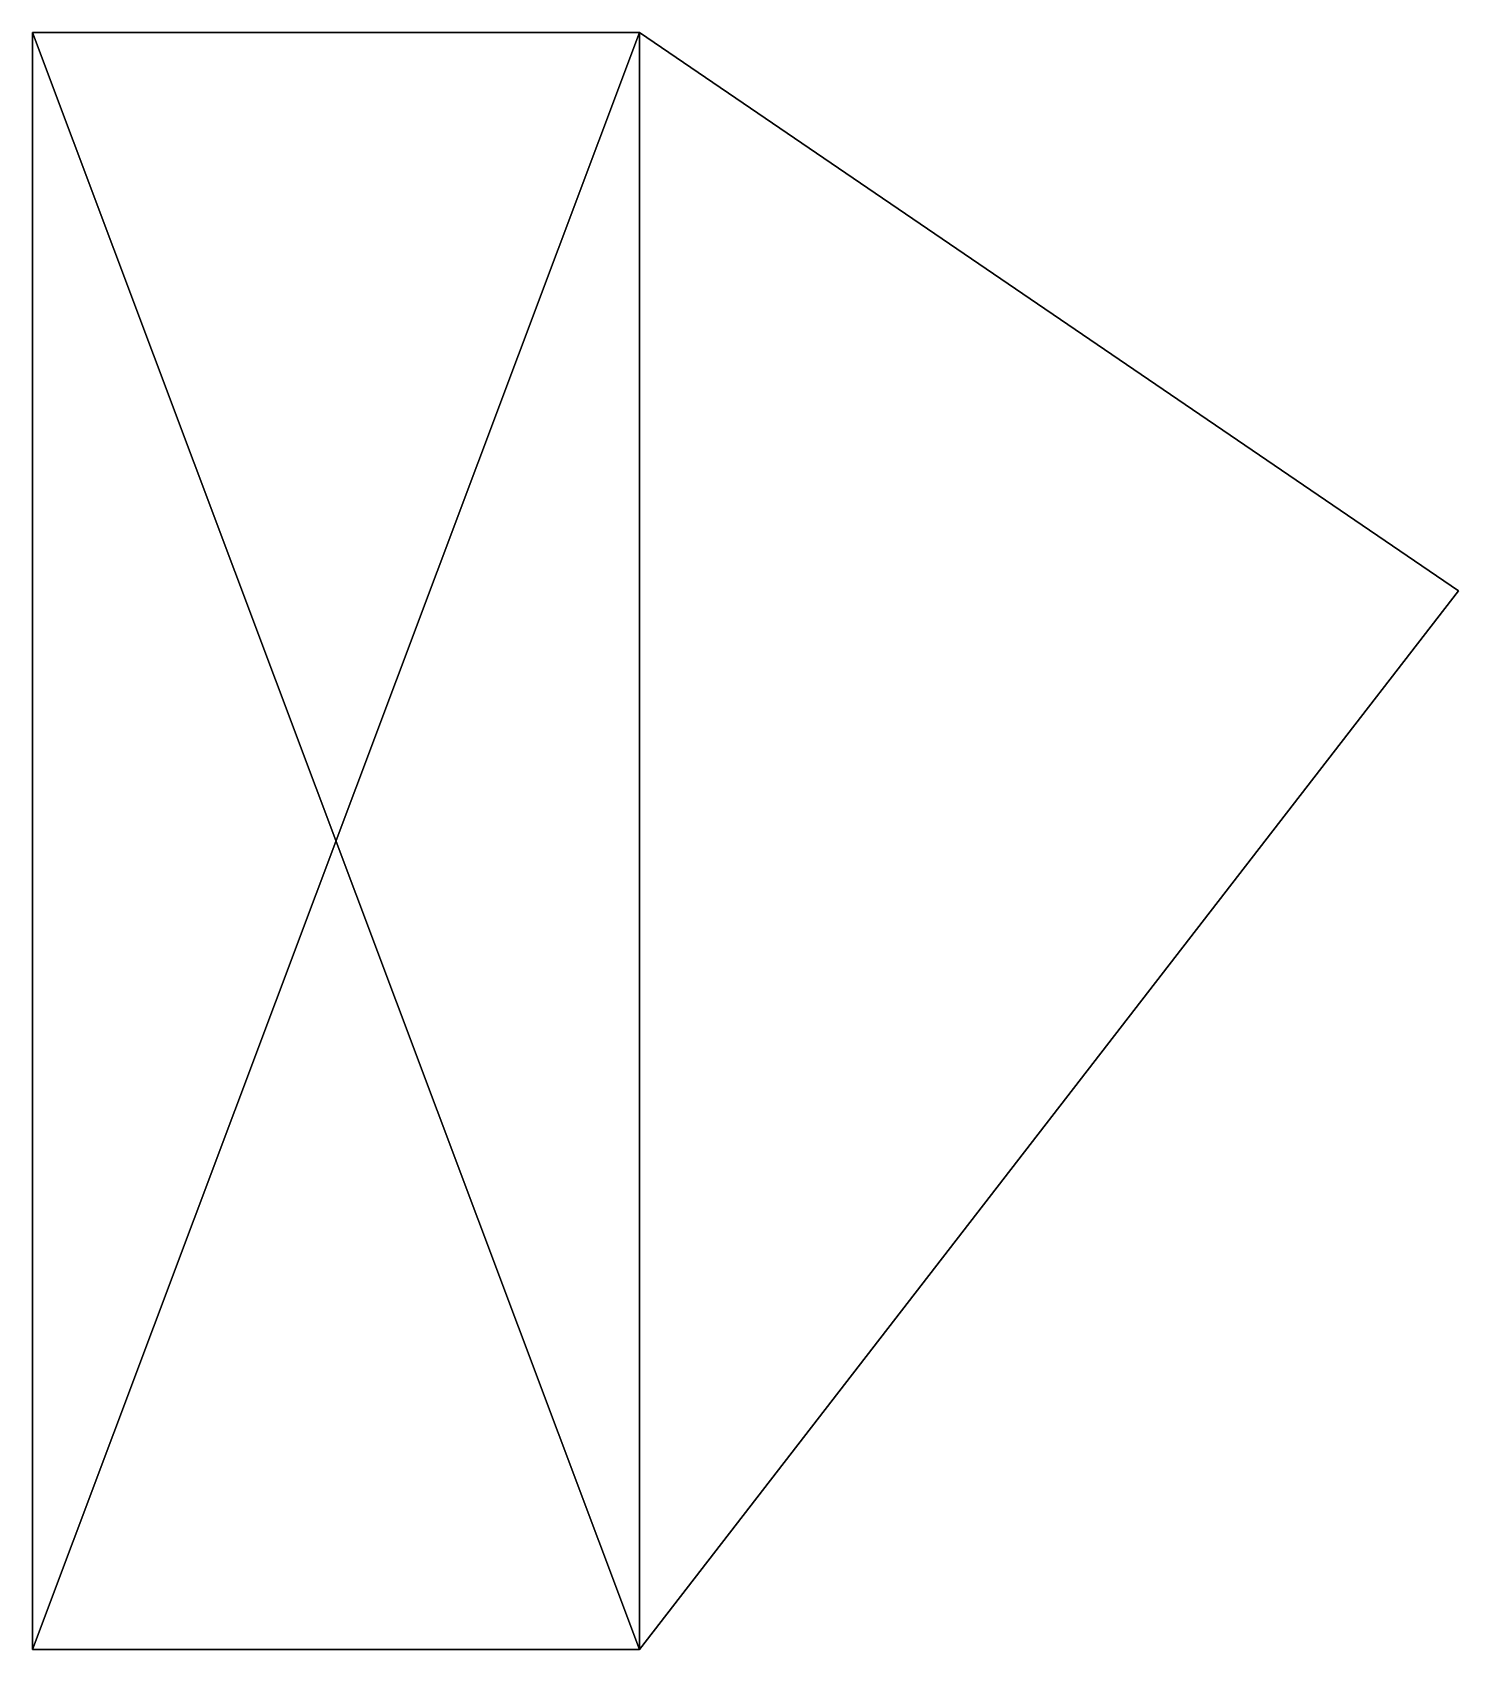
# Model space of a CAD drawing. Header units: metres. Extents: x 0 to 4.6, y 0 to 5.22.
import ezdxf

# ---------------------------------------------------------------- set-up
doc = ezdxf.new("R2010")
doc.units = ezdxf.units.M
doc.header["$LTSCALE"] = 0.0254
doc.layers.get('0').update_dxf_attribs({"color": 13, "true_color": 0xff5454})
for name, color, linetype, true_color in [('CEILING', 252, 'Continuous', 0x777799), ('FLOOR', 190, 'Continuous', 0x9900ff), ('WALLS', 134, 'Continuous', 0x009987)]:
    doc.layers.add(name, color=color, linetype=linetype, true_color=true_color)

msp = doc.modelspace()

# ---------------------------------------------------------------- linework, layer by layer
at = {"color": 0}
for p, q in [((1.96, 5.22), (0, 5.22)), ((0, 5.22), (0, 0)), ((1.96, 5.22), (0, 5.22)), ((0, 5.22), (0, 5.22, 1.89)), ((0, 5.22), (0, 0)), ((0, 5.22), (0, 5.22, 1.89)), ((1.96, 5.22), (4.6041, 3.4176)), ((1.96, 5.22), (1.96, 5.22, 1.89)), ((1.96, 5.22), (4.6041, 3.4176)), ((1.96, 5.22), (1.96, 5.22, 1.89)), ((4.6041, 3.4176), (1.96, 0)), ((4.6041, 3.4176), (1.96, 0)), ((4.6041, 3.4176), (4.6041, 3.4176, 1.89)), ((4.6041, 3.4176), (4.6041, 3.4176, 1.89)), ((0, 0), (1.96, 0)), ((0, 0), (1.96, 0)), ((0, 0), (0, 0, 1.89)), ((0, 0), (0, 0, 1.89)), ((1.96, 0), (1.96, 0, 1.89)), ((1.96, 0), (1.96, 0, 1.89))]:
    msp.add_line(p, q, dxfattribs=at)
at = {"layer": 'CEILING', "color": 0}
for p, q in [((1.96, 5.22, 1.89), (0, 5.22, 1.89)), ((0, 5.22, 1.89), (0, 0, 1.89)), ((1.96, 5.22, 1.89), (0, 5.22, 1.89)), ((0, 5.22, 1.89), (0, 0, 1.89)), ((1.96, 5.22, 1.89), (4.6041, 3.4176, 1.89)), ((1.96, 5.22, 1.89), (4.6041, 3.4176, 1.89)), ((4.6041, 3.4176, 1.89), (1.96, 0, 1.89)), ((4.6041, 3.4176, 1.89), (1.96, 0, 1.89)), ((0, 0, 1.89), (1.96, 0, 1.89)), ((0, 0, 1.89), (1.96, 0, 1.89))]:
    msp.add_line(p, q, dxfattribs=at)

# ---------------------------------------------------------------- meshes
mesh = msp.add_polyface(dxfattribs=at)
corners = [(1.96, 0, 1.89), (0, 5.22, 1.89), (0, 0, 1.89), (1.96, 5.22, 1.89), (4.6041, 3.4176, 1.89)]
mesh.append_faces([[corners[k] for k in face] for face in [(0, 1, 2), (3, 0, 4)]], dxfattribs={"vtx0": -1, "color": 0})
mesh.append_faces([[corners[k] for k in face] for face in [(1, 0, 3)]], dxfattribs={"vtx0": -1, "vtx1": -1, "color": 0})
at = {"layer": 'FLOOR', "color": 0}
mesh = msp.add_polyface(dxfattribs=at)
corners = [(1.96, 5.22), (0, 0), (0, 5.22), (1.96, 0), (4.6041, 3.4176)]
mesh.append_faces([[corners[k] for k in face] for face in [(0, 1, 2), (3, 0, 4)]], dxfattribs={"vtx0": -1, "color": 0})
mesh.append_faces([[corners[k] for k in face] for face in [(1, 0, 3)]], dxfattribs={"vtx0": -1, "vtx1": -1, "color": 0})
at = {"layer": 'WALLS', "color": 0}
mesh = msp.add_polyface(dxfattribs=at)
corners = [(0, 5.22, 1.89), (1.96, 5.22), (0, 5.22), (1.96, 5.22, 1.89)]
mesh.append_faces([[corners[k] for k in face] for face in [(0, 1, 2), (1, 0, 3)]], dxfattribs={"vtx0": -1, "color": 0})
mesh = msp.add_polyface(dxfattribs=at)
corners = [(0, 5.22, 1.89), (0, 0), (0, 0, 1.89), (0, 5.22)]
mesh.append_faces([[corners[k] for k in face] for face in [(0, 1, 2), (1, 0, 3)]], dxfattribs={"vtx0": -1, "color": 0})
mesh = msp.add_polyface(dxfattribs=at)
corners = [(1.96, 5.22, 1.89), (4.6041, 3.4176), (1.96, 5.22), (4.6041, 3.4176, 1.89)]
mesh.append_faces([[corners[k] for k in face] for face in [(0, 1, 2), (1, 0, 3)]], dxfattribs={"vtx0": -1, "color": 0})
mesh = msp.add_polyface(dxfattribs=at)
corners = [(4.6041, 3.4176), (1.96, 0, 1.89), (1.96, 0), (4.6041, 3.4176, 1.89)]
mesh.append_faces([[corners[k] for k in face] for face in [(0, 1, 2), (1, 0, 3)]], dxfattribs={"vtx0": -1, "color": 0})
mesh = msp.add_polyface(dxfattribs=at)
corners = [(1.96, 0, 1.89), (0, 0), (1.96, 0), (0, 0, 1.89)]
mesh.append_faces([[corners[k] for k in face] for face in [(0, 1, 2), (1, 0, 3)]], dxfattribs={"vtx0": -1, "color": 0})

doc.saveas('drawing.dxf')
